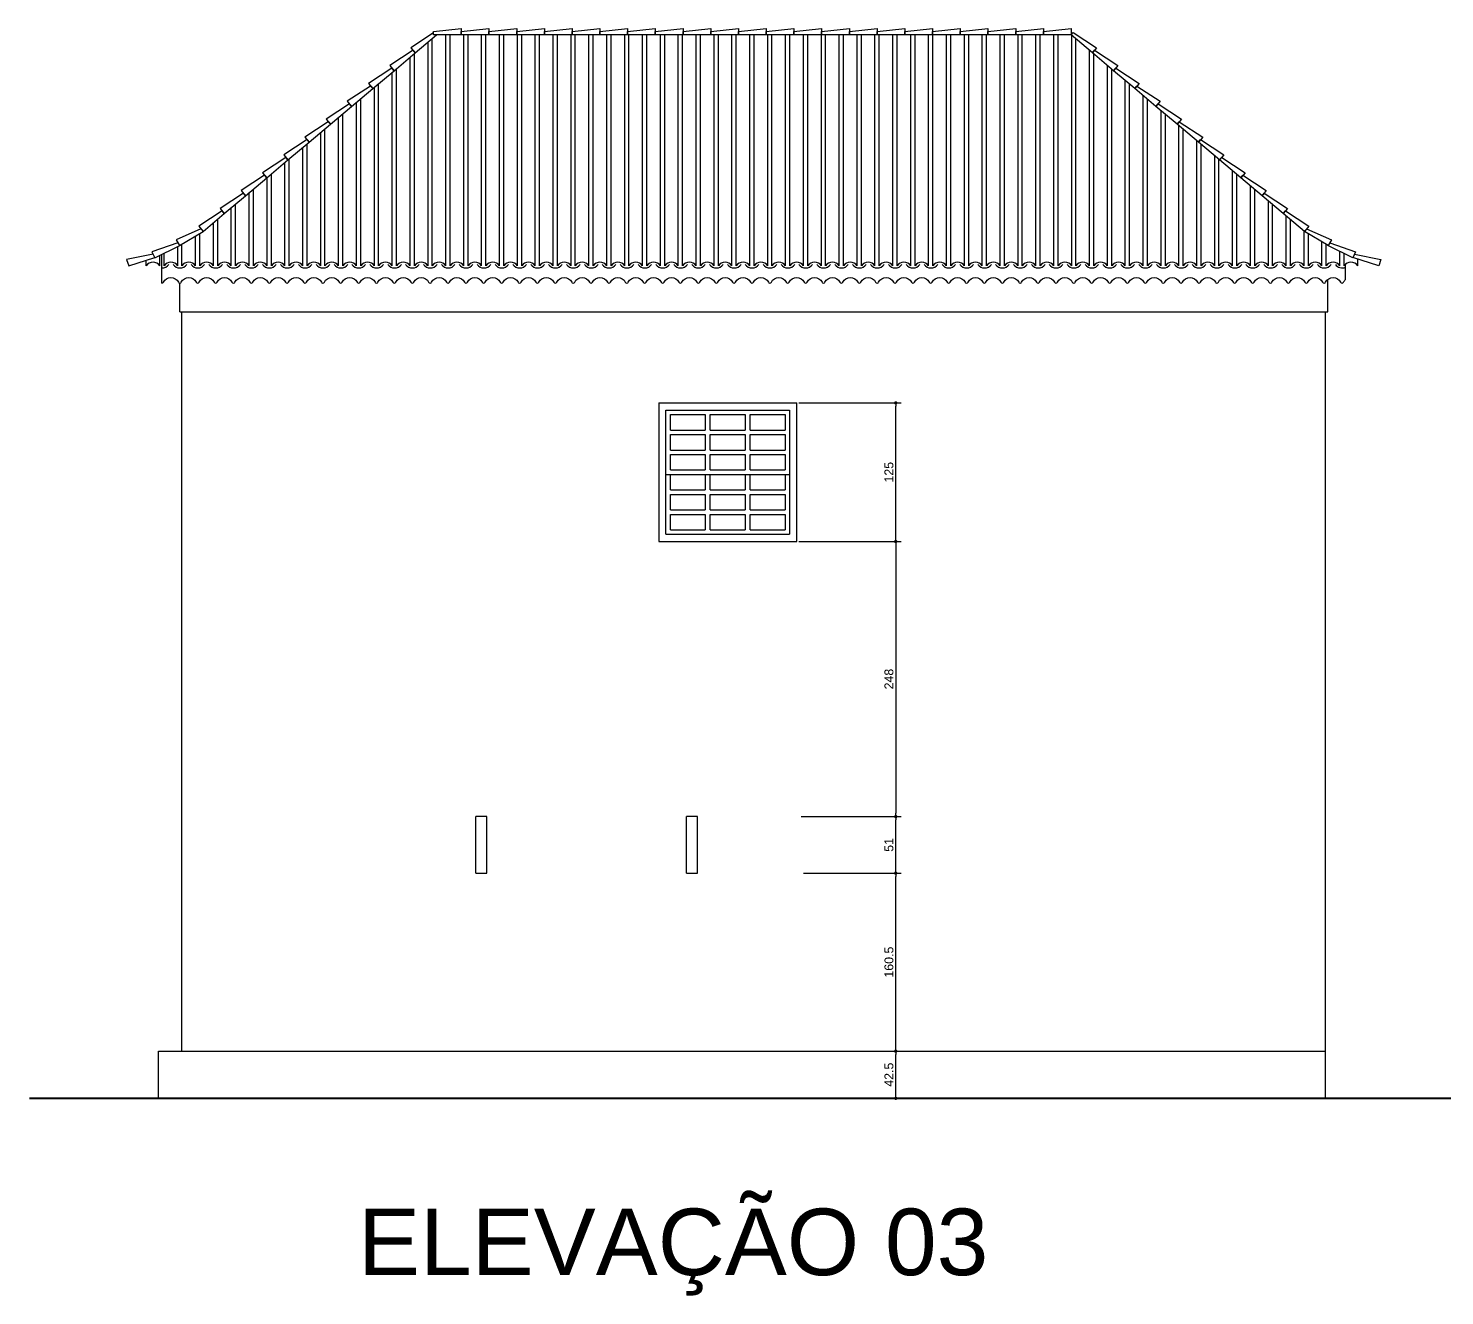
# Model space of a CAD drawing. Extents: x 2519 to 12890, y -1001 to 7229.
# Drawn here: x 10157 to 11434, y 4637 to 5780 of the extents above; entities that cross this region are included whole.
import ezdxf

# ---------------------------------------------------------------- set-up
doc = ezdxf.new("R2010")
doc.units = 0
doc.header["$PDMODE"] = 35
doc.layers.get('0').update_dxf_attribs({"linetype": 'CONTINUOUS'})
doc.layers.get('DEFPOINTS').update_dxf_attribs({"linetype": 'CONTINUOUS'})
for name, color, linetype in [('COTA', 7, 'CONTINUOUS'), ('PAREDE', 7, 'CONTINUOUS'), ('PAREDE_FINA', 7, 'CONTINUOUS')]:
    doc.layers.add(name, color=color, linetype=linetype)
doc.styles.add('TEXTO', font='ARIAL.TTF')
doc.dimstyles.new('COTA', dxfattribs={"dimtxt": 8, "dimasz": 3, "dimexe": 5, "dimexo": 2, "dimgap": 2, "dimtad": 1, "dimdec": 1, "dimdsep": 46, "dimtxsty": 'TEXTO', "dimblk1": 'DOT', "dimblk2": 'DOT', "dimsah": 1, "dimcen": 0, "dimclrd": 256, "dimclre": 256, "dimclrt": 256, "dimadec": 0, "dimazin": 0, "dimtfac": 0.6, "dimtdec": 1, "dimtmove": 0, "dimatfit": 3, "dimldrblk": 'DOT', "dimfxl": 1, "dimtolj": 1, "dimtzin": 0, "dimarcsym": 0})

# ---------------------------------------------------------------- blocks, each defined once
blk = doc.blocks.new('_DOT')
at = {"color": 0, "linetype": 'ByBlock'}
blk.add_line((-0.5, 0), (-1, 0), dxfattribs=at)
at = {"color": 0, "linetype": 'ByBlock', "const_width": 0.5}
blk.add_lwpolyline([(-0.25, 0, 1), (0.25, 0, 1)], format="xyb", close=True, dxfattribs=at)
blk = doc.blocks.new('*D150')
at = {"layer": 'COTA', "lineweight": -2}
for p, q in [((10851.6, 5442.2), (10943.9, 5442.2)), ((10938.9, 5320.2), (10938.9, 5439.2)), ((10851.6, 5317.2), (10943.9, 5317.2))]:
    blk.add_line(p, q, dxfattribs=at)
at = {"layer": 'DEFPOINTS', "color": 0}
for p in [(10849.6, 5442.2), (10938.9, 5442.2), (10849.6, 5317.2)]:
    blk.add_point(p, dxfattribs=at)
at = {"layer": 'COTA', "lineweight": -2, "xscale": 3, "yscale": 3, "zscale": 3}
for p, rotation in [((10938.9, 5442.2), 90), ((10938.9, 5317.2), 270)]:
    blk.add_blockref('_DOT', p, dxfattribs=dict(at, rotation=rotation))
at = {"layer": 'COTA', "insert": (10932.8, 5379.7), "char_height": 8, "attachment_point": 5, "rotation": 90, "style": 'TEXTO'}
blk.add_mtext('\\A1;125', dxfattribs=at)
blk = doc.blocks.new('*D149')
at = {"layer": 'COTA', "lineweight": -2}
for p, q in [((10857.6, 5018.2), (10943.9, 5018.2)), ((10938.9, 4860.7), (10938.9, 5015.2)), ((10804.4, 4857.7), (10943.9, 4857.7))]:
    blk.add_line(p, q, dxfattribs=at)
at = {"layer": 'DEFPOINTS', "color": 0}
for p in [(10855.6, 5018.2), (10938.9, 5018.2), (10802.4, 4857.7)]:
    blk.add_point(p, dxfattribs=at)
at = {"layer": 'COTA', "lineweight": -2, "xscale": 3, "yscale": 3, "zscale": 3}
for p, rotation in [((10938.9, 5018.2), 90), ((10938.9, 4857.7), 270)]:
    blk.add_blockref('_DOT', p, dxfattribs=dict(at, rotation=rotation))
at = {"layer": 'COTA', "insert": (10932.8, 4938), "char_height": 8, "attachment_point": 5, "rotation": 90, "style": 'TEXTO'}
blk.add_mtext('\\A1;160.5', dxfattribs=at)
blk = doc.blocks.new('*D148')
at = {"layer": 'COTA', "lineweight": -2}
for p, q in [((10851.6, 5317.2), (10943.9, 5317.2)), ((10938.9, 5314.2), (10938.9, 5072.2)), ((10855.6, 5069.2), (10943.9, 5069.2))]:
    blk.add_line(p, q, dxfattribs=at)
at = {"layer": 'DEFPOINTS', "color": 0}
for p in [(10849.6, 5317.2), (10853.6, 5069.2), (10938.9, 5069.2)]:
    blk.add_point(p, dxfattribs=at)
at = {"layer": 'COTA', "lineweight": -2, "xscale": 3, "yscale": 3, "zscale": 3}
for p, rotation in [((10938.9, 5317.2), 90), ((10938.9, 5069.2), 270)]:
    blk.add_blockref('_DOT', p, dxfattribs=dict(at, rotation=rotation))
at = {"layer": 'COTA', "insert": (10932.8, 5193.2), "char_height": 8, "attachment_point": 5, "rotation": 90, "style": 'TEXTO'}
blk.add_mtext('\\A1;248', dxfattribs=at)
blk = doc.blocks.new('*D147')
at = {"layer": 'COTA', "lineweight": -2}
for p, q in [((10853.6, 5069.2), (10943.9, 5069.2)), ((10938.9, 5021.2), (10938.9, 5066.2)), ((10855.6, 5018.2), (10943.9, 5018.2))]:
    blk.add_line(p, q, dxfattribs=at)
at = {"layer": 'DEFPOINTS', "color": 0}
for p in [(10851.6, 5069.2), (10938.9, 5069.2), (10853.6, 5018.2)]:
    blk.add_point(p, dxfattribs=at)
at = {"layer": 'COTA', "lineweight": -2, "xscale": 3, "yscale": 3, "zscale": 3}
for p, rotation in [((10938.9, 5069.2), 90), ((10938.9, 5018.2), 270)]:
    blk.add_blockref('_DOT', p, dxfattribs=dict(at, rotation=rotation))
at = {"layer": 'COTA', "insert": (10932.8, 5043.7), "char_height": 8, "attachment_point": 5, "rotation": 90, "style": 'TEXTO'}
blk.add_mtext('\\A1;51', dxfattribs=at)
blk = doc.blocks.new('*D146')
at = {"layer": 'COTA', "lineweight": -2}
for p, q in [((10802.4, 4857.7), (10943.9, 4857.7)), ((10938.9, 4818.2), (10938.9, 4854.7)), ((10898.6, 4815.2), (10943.9, 4815.2))]:
    blk.add_line(p, q, dxfattribs=at)
at = {"layer": 'DEFPOINTS', "color": 0}
for p in [(10800.4, 4857.7), (10938.9, 4857.7), (10896.6, 4815.2)]:
    blk.add_point(p, dxfattribs=at)
at = {"layer": 'COTA', "lineweight": -2, "xscale": 3, "yscale": 3, "zscale": 3}
for p, rotation in [((10938.9, 4857.7), 90), ((10938.9, 4815.2), 270)]:
    blk.add_blockref('_DOT', p, dxfattribs=dict(at, rotation=rotation))
at = {"layer": 'COTA', "insert": (10932.8, 4836.5), "char_height": 8, "attachment_point": 5, "rotation": 90, "style": 'TEXTO'}
blk.add_mtext('\\A1;42.5', dxfattribs=at)

msp = doc.modelspace()

# ---------------------------------------------------------------- linework, layer by layer
at = {"layer": 'PAREDE', "const_width": 2}
msp.add_lwpolyline([(11635.65, 4767.21), (11635.65, 4815.21), (10157.65, 4815.21)], dxfattribs=at)
at = {"layer": 'PAREDE_FINA'}
for points in [[(10522.09, 5775.79), (10501.69, 5762.41), (10505.55, 5757.82), (10524.68, 5773.92)], [(10547.09, 5779.92), (10547.09, 5773.92), (10522.09, 5773.92), (10522.09, 5776.92), (10547.09, 5779.92)], [(10533.22, 5565.86), (10533.22, 5773.92)], [(10537.07, 5565.86), (10537.07, 5773.92)], [(10572.09, 5779.92), (10572.09, 5773.92), (10547.09, 5773.92), (10547.09, 5776.92), (10572.09, 5779.92)], [(10549.34, 5565.86), (10549.34, 5773.92)], [(10553.19, 5565.86), (10553.19, 5773.92)], [(10565.46, 5565.86), (10565.46, 5773.92)], [(10569.32, 5565.86), (10569.32, 5773.92)], [(10597.09, 5779.92), (10597.09, 5773.92), (10572.09, 5773.92), (10572.09, 5776.92), (10597.09, 5779.92)], [(10581.59, 5565.86), (10581.59, 5773.92)], [(10585.44, 5565.86), (10585.44, 5773.92)], [(10622.09, 5779.92), (10622.09, 5773.92), (10597.09, 5773.92), (10597.09, 5776.92), (10622.09, 5779.92)], [(10597.71, 5565.86), (10597.71, 5773.92)], [(10601.56, 5565.86), (10601.56, 5773.92)], [(10613.84, 5565.86), (10613.84, 5773.92)], [(10617.69, 5565.86), (10617.69, 5773.92)], [(10647.09, 5779.92), (10647.09, 5773.92), (10622.09, 5773.92), (10622.09, 5776.92), (10647.09, 5779.92)], [(10629.96, 5565.86), (10629.96, 5773.92)], [(10633.81, 5565.86), (10633.81, 5773.92)], [(10646.09, 5565.86), (10646.09, 5773.92)], [(10672.09, 5779.92), (10672.09, 5773.92), (10647.09, 5773.92), (10647.09, 5776.92), (10672.09, 5779.92)], [(10649.94, 5565.86), (10649.94, 5773.92)], [(10662.21, 5565.86), (10662.21, 5773.92)], [(10666.06, 5565.86), (10666.06, 5773.92)], [(10697.09, 5779.92), (10697.09, 5773.92), (10672.09, 5773.92), (10672.09, 5776.92), (10697.09, 5779.92)], [(10678.34, 5565.86), (10678.34, 5773.92)], [(10682.19, 5565.86), (10682.19, 5773.92)], [(10694.46, 5565.86), (10694.46, 5773.92)], [(10722.09, 5779.92), (10722.09, 5773.92), (10697.09, 5773.92), (10697.09, 5776.92), (10722.09, 5779.92)], [(10698.31, 5565.86), (10698.31, 5773.92)], [(10710.59, 5565.86), (10710.59, 5773.92)], [(10714.44, 5565.86), (10714.44, 5773.92)], [(10747.09, 5779.92), (10747.09, 5773.92), (10722.09, 5773.92), (10722.09, 5776.92), (10747.09, 5779.92)], [(10726.71, 5565.86), (10726.71, 5773.92)], [(10730.56, 5565.86), (10730.56, 5773.92)], [(10742.83, 5565.86), (10742.83, 5773.92)], [(10746.69, 5565.86), (10746.69, 5773.92)], [(10772.09, 5779.92), (10772.09, 5773.92), (10747.09, 5773.92), (10747.09, 5776.92), (10772.09, 5779.92)], [(10758.96, 5565.86), (10758.96, 5773.92)], [(10762.81, 5565.86), (10762.81, 5773.92)], [(10797.09, 5779.92), (10797.09, 5773.92), (10772.09, 5773.92), (10772.09, 5776.92), (10797.09, 5779.92)], [(10775.08, 5565.86), (10775.08, 5773.92)], [(10778.93, 5565.86), (10778.93, 5773.92)], [(10791.21, 5565.86), (10791.21, 5773.92)], [(10795.06, 5565.86), (10795.06, 5773.92)], [(10822.09, 5779.92), (10822.09, 5773.92), (10797.09, 5773.92), (10797.09, 5776.92), (10822.09, 5779.92)], [(10807.33, 5565.86), (10807.33, 5773.92)], [(10811.18, 5565.86), (10811.18, 5773.92)], [(10847.09, 5779.92), (10847.09, 5773.92), (10822.09, 5773.92), (10822.09, 5776.92), (10847.09, 5779.92)], [(10823.46, 5565.86), (10823.46, 5773.92)], [(10827.31, 5565.86), (10827.31, 5773.92)], [(10839.58, 5565.86), (10839.58, 5773.92)], [(10843.43, 5565.86), (10843.43, 5773.92)], [(10872.09, 5779.92), (10872.09, 5773.92), (10847.09, 5773.92), (10847.09, 5776.92), (10872.09, 5779.92)], [(10855.71, 5565.86), (10855.71, 5773.92)], [(10859.56, 5565.86), (10859.56, 5773.92)], [(10871.83, 5565.86), (10871.83, 5773.92)], [(10897.09, 5779.92), (10897.09, 5773.92), (10872.09, 5773.92), (10872.09, 5776.92), (10897.09, 5779.92)], [(10875.68, 5565.86), (10875.68, 5773.92)], [(10887.95, 5565.86), (10887.95, 5773.92)], [(10891.81, 5565.86), (10891.81, 5773.92)], [(10922.09, 5779.92), (10922.09, 5773.92), (10897.09, 5773.92), (10897.09, 5776.92), (10922.09, 5779.92)], [(10904.08, 5565.86), (10904.08, 5773.92)], [(10907.93, 5565.86), (10907.93, 5773.92)], [(10920.2, 5565.86), (10920.2, 5773.92)], [(10947.09, 5779.92), (10947.09, 5773.92), (10922.09, 5773.92), (10922.09, 5776.92), (10947.09, 5779.92)], [(10924.05, 5565.86), (10924.05, 5773.92)], [(10936.33, 5565.86), (10936.33, 5773.92)], [(10940.18, 5565.86), (10940.18, 5773.92)], [(10972.09, 5779.92), (10972.09, 5773.92), (10947.09, 5773.92), (10947.09, 5776.92), (10972.09, 5779.92)], [(10952.45, 5565.86), (10952.45, 5773.92)], [(10956.3, 5565.86), (10956.3, 5773.92)], [(10968.58, 5565.86), (10968.58, 5773.92)], [(10997.09, 5779.92), (10997.09, 5773.92), (10972.09, 5773.92), (10972.09, 5776.92), (10997.09, 5779.92)], [(10972.43, 5565.86), (10972.43, 5773.92)], [(10984.7, 5565.86), (10984.7, 5773.92)], [(10988.55, 5565.86), (10988.55, 5773.92)], [(11022.09, 5779.92), (11022.09, 5773.92), (10997.09, 5773.92), (10997.09, 5776.92), (11022.09, 5779.92)], [(11000.83, 5565.86), (11000.83, 5773.92)], [(11004.68, 5565.86), (11004.68, 5773.92)], [(11016.95, 5565.86), (11016.95, 5773.92)], [(11020.8, 5565.86), (11020.8, 5773.92)], [(11047.09, 5779.92), (11047.09, 5773.92), (11022.09, 5773.92), (11022.09, 5776.92), (11047.09, 5779.92)], [(11033.08, 5565.86), (11033.08, 5773.92)], [(11036.93, 5565.86), (11036.93, 5773.92)], [(11072.09, 5779.92), (11072.09, 5773.92), (11047.09, 5773.92), (11047.09, 5776.92), (11072.09, 5779.92)], [(11049.2, 5565.86), (11049.2, 5773.92)], [(11053.05, 5565.86), (11053.05, 5773.92)], [(11065.32, 5565.86), (11065.32, 5773.92)], [(11069.18, 5565.86), (11069.18, 5773.92)], [(11097.09, 5779.92), (11097.09, 5773.92), (11072.09, 5773.92), (11072.09, 5776.92), (11097.09, 5779.92)], [(11081.45, 5565.86), (11081.45, 5773.92)], [(11085.3, 5565.86), (11085.3, 5773.92)], [(11097.57, 5565.86), (11097.57, 5773.92)], [(10517.09, 5565.86), (10517.09, 5767.53)], [(10520.94, 5565.86), (10520.94, 5770.78)], [(11101.42, 5565.86), (11101.42, 5770.27)], [(10500.97, 5565.86), (10500.97, 5753.96)], [(10504.82, 5565.86), (10504.82, 5757.2)], [(11113.7, 5565.86), (11113.7, 5759.94)], [(11117.55, 5565.86), (11117.55, 5756.7)], [(10484.84, 5565.86), (10484.84, 5740.39)], [(10488.69, 5565.86), (10488.69, 5743.63)], [(11129.82, 5565.86), (11129.82, 5746.37)], [(11133.67, 5565.86), (11133.67, 5743.13)], [(10468.72, 5565.86), (10468.72, 5726.82)], [(10472.57, 5565.86), (10472.57, 5730.06)], [(11145.95, 5565.86), (11145.95, 5732.8)], [(11149.8, 5565.86), (11149.8, 5729.56)], [(10452.59, 5565.86), (10452.59, 5713.25)], [(10456.44, 5565.86), (10456.44, 5716.49)], [(11162.07, 5565.86), (11162.07, 5719.23)], [(11165.92, 5565.86), (11165.92, 5715.99)], [(10436.47, 5565.86), (10436.47, 5699.68)], [(10440.32, 5565.86), (10440.32, 5702.92)], [(11178.2, 5565.86), (11178.2, 5705.66)], [(11182.05, 5565.86), (11182.05, 5702.42)], [(10420.34, 5565.86), (10420.34, 5686.11)], [(10424.19, 5565.86), (10424.19, 5689.35)], [(11194.32, 5565.86), (11194.32, 5692.09)], [(11198.17, 5565.86), (11198.17, 5688.85)], [(10404.22, 5565.86), (10404.22, 5672.53)], [(10408.07, 5565.86), (10408.07, 5675.78)], [(11210.45, 5565.86), (11210.45, 5678.51)], [(11214.3, 5565.86), (11214.3, 5675.27)], [(10388.09, 5565.86), (10388.09, 5658.96)], [(10391.95, 5565.86), (10391.95, 5662.2)], [(11226.57, 5565.86), (11226.57, 5664.94)], [(11230.42, 5565.86), (11230.42, 5661.7)], [(10375.82, 5565.86), (10375.82, 5648.63)], [(11242.69, 5565.86), (11242.69, 5651.37)], [(11246.55, 5565.86), (11246.55, 5648.13)], [(10359.7, 5565.86), (10359.7, 5635.06)], [(10371.97, 5565.86), (10371.97, 5645.39)], [(11258.82, 5565.86), (11258.82, 5637.8)], [(11262.67, 5565.86), (11262.67, 5634.56)], [(10343.57, 5565.86), (10343.57, 5621.49)], [(10355.85, 5565.86), (10355.85, 5631.82)], [(11274.94, 5565.86), (11274.94, 5624.32)], [(11278.79, 5565.86), (11278.79, 5620.99)], [(10327.45, 5565.86), (10327.45, 5607.92)], [(10339.72, 5565.86), (10339.72, 5618.25)], [(11291.07, 5565.86), (11291.07, 5610.66)], [(11294.92, 5565.86), (11294.92, 5607.42)], [(10312.28, 5599.22), (10289.83, 5589.13), (10292.92, 5583.99), (10314.34, 5596.88)], [(10311.32, 5565.86), (10311.32, 5595.07)], [(10323.6, 5565.86), (10323.6, 5604.68)], [(11307.19, 5565.86), (11307.19, 5597.09)], [(11309.49, 5599.22), (11331.94, 5589.13), (11328.85, 5583.99), (11307.43, 5596.88)], [(11311.04, 5565.86), (11311.04, 5594.71)], [(10291.33, 5586.63), (10268.13, 5578.44), (10270.78, 5573.06), (10293.2, 5584.13), (10293.19, 5584.15)], [(10291.35, 5565.86), (10291.35, 5583.21)], [(10295.2, 5565.86), (10295.2, 5585.36)], [(10307.47, 5565.86), (10307.47, 5592.75)], [(11323.32, 5565.86), (11323.32, 5587.32)], [(11327.17, 5565.86), (11327.17, 5585)], [(11330.44, 5586.63), (11353.65, 5578.44), (11350.99, 5573.06), (11328.57, 5584.13), (11328.58, 5584.15)], [(10269.22, 5576.23), (10245.31, 5571.57), (10247.15, 5565.86), (10270.6, 5573.42)], [(10262.95, 5565.86), (10262.95, 5570.95)], [(10275.22, 5565.86), (10275.22, 5575.26)], [(10277.15, 5550.21), (10277.15, 5576.21)], [(10279.07, 5565.86), (10279.07, 5577.16)], [(11339.44, 5565.86), (11339.44, 5578.76)], [(11343.29, 5565.86), (11343.29, 5576.86)], [(11352.55, 5576.23), (11376.46, 5571.57), (11374.62, 5565.86), (11351.17, 5573.42)], [(11355.57, 5565.86), (11355.57, 5572)], [(11344.62, 5553.46), (11344.62, 5567.3)], [(10293.15, 5524.21), (10293.15, 5550.21)], [(11328.62, 5524.21), (11328.62, 5553.57)], [(10293.15, 5524.21), (11328.62, 5524.21)], [(10295.15, 4857.71), (10295.15, 5524.21)], [(11326.62, 4815.21), (11326.62, 5524.21)], [(10725.15, 5442.21), (10849.65, 5442.21)], [(10725.15, 5442.21), (10725.15, 5317.21)], [(10849.65, 5317.21), (10849.65, 5442.21)], [(10731.65, 5435.71), (10843.15, 5435.71)], [(10731.65, 5323.71), (10731.65, 5435.71)], [(10735.65, 5431.71), (10767.15, 5431.71)], [(10735.65, 5417.71), (10735.65, 5431.71)], [(10767.15, 5431.71), (10767.15, 5417.71)], [(10771.65, 5431.71), (10803.15, 5431.71)], [(10771.65, 5417.71), (10771.65, 5431.71)], [(10803.15, 5431.71), (10803.15, 5417.71)], [(10807.65, 5431.71), (10839.15, 5431.71)], [(10807.65, 5417.71), (10807.65, 5431.71)], [(10839.15, 5431.71), (10839.15, 5417.71)], [(10843.15, 5435.71), (10843.15, 5323.71)], [(10735.65, 5417.71), (10767.15, 5417.71)], [(10771.65, 5417.71), (10803.15, 5417.71)], [(10807.65, 5417.71), (10839.15, 5417.71)], [(10735.65, 5413.71), (10767.15, 5413.71)], [(10735.65, 5399.71), (10735.65, 5413.71)], [(10767.15, 5413.71), (10767.15, 5399.71)], [(10771.65, 5413.71), (10803.15, 5413.71)], [(10771.65, 5399.71), (10771.65, 5413.71)], [(10803.15, 5413.71), (10803.15, 5399.71)], [(10807.65, 5399.71), (10807.65, 5413.71)], [(10807.65, 5413.71), (10839.15, 5413.71)], [(10839.15, 5413.71), (10839.15, 5399.71)], [(10735.65, 5399.71), (10767.15, 5399.71)], [(10735.65, 5395.71), (10767.15, 5395.71)], [(10735.65, 5381.71), (10735.65, 5395.71)], [(10767.15, 5395.71), (10767.15, 5381.71)], [(10771.65, 5399.71), (10803.15, 5399.71)], [(10771.65, 5395.71), (10803.15, 5395.71)], [(10771.65, 5381.71), (10771.65, 5395.71)], [(10803.15, 5395.71), (10803.15, 5381.71)], [(10807.65, 5399.71), (10839.15, 5399.71)], [(10807.65, 5381.71), (10807.65, 5395.71)], [(10807.65, 5395.71), (10839.15, 5395.71)], [(10839.15, 5395.71), (10839.15, 5381.71)], [(10731.65, 5377.71), (10843.15, 5377.71)], [(10735.65, 5381.71), (10767.15, 5381.71)], [(10735.65, 5363.71), (10735.65, 5377.71)], [(10767.15, 5377.71), (10767.15, 5363.71)], [(10771.65, 5381.71), (10803.15, 5381.71)], [(10771.65, 5363.71), (10771.65, 5377.71)], [(10803.15, 5377.71), (10803.15, 5363.71)], [(10807.65, 5381.71), (10839.15, 5381.71)], [(10807.65, 5363.71), (10807.65, 5377.71)], [(10839.15, 5377.71), (10839.15, 5363.71)], [(10735.65, 5363.71), (10767.15, 5363.71)], [(10735.65, 5345.71), (10735.65, 5359.71)], [(10735.65, 5359.71), (10767.15, 5359.71)], [(10767.15, 5359.71), (10767.15, 5345.71)], [(10771.65, 5363.71), (10803.15, 5363.71)], [(10771.65, 5359.71), (10803.15, 5359.71)], [(10771.65, 5345.71), (10771.65, 5359.71)], [(10803.15, 5359.71), (10803.15, 5345.71)], [(10807.65, 5363.71), (10839.15, 5363.71)], [(10807.65, 5345.71), (10807.65, 5359.71)], [(10807.65, 5359.71), (10839.15, 5359.71)], [(10839.15, 5359.71), (10839.15, 5345.71)], [(10735.65, 5345.71), (10767.15, 5345.71)], [(10735.65, 5341.71), (10767.15, 5341.71)], [(10735.65, 5327.71), (10735.65, 5341.71)], [(10767.15, 5341.71), (10767.15, 5327.71)], [(10771.65, 5345.71), (10803.15, 5345.71)], [(10771.65, 5341.71), (10803.15, 5341.71)], [(10771.65, 5327.71), (10771.65, 5341.71)], [(10803.15, 5341.71), (10803.15, 5327.71)], [(10807.65, 5345.71), (10839.15, 5345.71)], [(10807.65, 5327.71), (10807.65, 5341.71)], [(10807.65, 5341.71), (10839.15, 5341.71)], [(10839.15, 5341.71), (10839.15, 5327.71)], [(10735.65, 5327.71), (10767.15, 5327.71)], [(10771.65, 5327.71), (10803.15, 5327.71)], [(10807.65, 5327.71), (10839.15, 5327.71)], [(10725.15, 5317.21), (10849.65, 5317.21)], [(10731.65, 5323.71), (10843.15, 5323.71)], [(10570.15, 5069.21), (10560.15, 5069.21)], [(10560.15, 5018.21), (10560.15, 5069.21)], [(10570.15, 5018.21), (10570.15, 5069.21)], [(10760.15, 5069.21), (10750.15, 5069.21)], [(10750.15, 5018.21), (10750.15, 5069.21)], [(10760.15, 5018.21), (10760.15, 5069.21)], [(10560.15, 5018.21), (10570.15, 5018.21)], [(10750.15, 5018.21), (10760.15, 5018.21)], [(10274.15, 4857.71), (11326.62, 4857.71)], [(10274.15, 4815.21), (10274.15, 4857.71)]]:
    msp.add_lwpolyline(points, dxfattribs=at)
for points in [[(11120.08, 5762.41), (11116.22, 5757.82), (11097.09, 5773.92), (11099.02, 5776.22)], [(10482.56, 5746.32), (10486.43, 5741.73), (10505.55, 5757.82), (10503.62, 5760.12)], [(11139.21, 5746.32), (11135.34, 5741.73), (11116.22, 5757.82), (11118.15, 5760.12)], [(10463.44, 5730.22), (10467.3, 5725.63), (10486.43, 5741.73), (10484.5, 5744.02)], [(11158.33, 5730.22), (11154.47, 5725.63), (11135.34, 5741.73), (11137.28, 5744.02)], [(10444.31, 5714.12), (10448.17, 5709.53), (10467.3, 5725.63), (10465.37, 5727.92)], [(11177.46, 5714.12), (11173.6, 5709.53), (11154.47, 5725.63), (11156.4, 5727.92)], [(10425.18, 5698.02), (10429.05, 5693.43), (10448.17, 5709.53), (10446.24, 5711.82)], [(11196.59, 5698.02), (11192.72, 5693.43), (11173.6, 5709.53), (11175.53, 5711.82)], [(10406.06, 5681.92), (10409.92, 5677.33), (10429.05, 5693.43), (10427.11, 5695.73)], [(11215.71, 5681.92), (11211.85, 5677.33), (11192.72, 5693.43), (11194.66, 5695.73)], [(10386.93, 5665.82), (10390.79, 5661.23), (10409.92, 5677.33), (10407.99, 5679.63)], [(11234.84, 5665.82), (11230.98, 5661.23), (11211.85, 5677.33), (11213.78, 5679.63)], [(10367.8, 5649.73), (10371.67, 5645.13), (10390.79, 5661.23), (10388.86, 5663.53)], [(11253.97, 5649.73), (11250.1, 5645.13), (11230.98, 5661.23), (11232.91, 5663.53)], [(10348.68, 5633.63), (10352.54, 5629.04), (10371.67, 5645.13), (10369.73, 5647.43)], [(11273.1, 5633.63), (11269.23, 5629.04), (11250.1, 5645.13), (11252.04, 5647.43)], [(10329.55, 5617.53), (10333.41, 5612.94), (10352.54, 5629.04), (10350.61, 5631.33)], [(11292.22, 5617.53), (11288.36, 5612.94), (11269.23, 5629.04), (11271.16, 5631.33)], [(10310.42, 5601.43), (10314.29, 5596.84), (10333.41, 5612.94), (10331.48, 5615.23)], [(11311.35, 5601.43), (11307.49, 5596.84), (11288.36, 5612.94), (11290.29, 5615.23)]]:
    msp.add_lwpolyline(points, close=True, dxfattribs=at)
for points in [[(10277.15, 5550.21, 0.284915), (10278.49, 5551.04, -0.6201737), (10291.93, 5551.04, 0.284915), (10293.27, 5550.21)], [(10293.27, 5550.21, 0.284915), (10294.62, 5551.04, -0.6201737), (10308.05, 5551.04, 0.284915), (10309.4, 5550.21)], [(10309.4, 5550.21, 0.284915), (10310.74, 5551.04, -0.6201737), (10324.18, 5551.04, 0.284915), (10325.52, 5550.21)], [(10325.52, 5550.21, 0.284915), (10326.87, 5551.04, -0.6201737), (10340.3, 5551.04, 0.284915), (10341.65, 5550.21)], [(10341.65, 5550.21, 0.284915), (10342.99, 5551.04, -0.6201737), (10356.43, 5551.04, 0.284915), (10357.77, 5550.21)], [(10357.77, 5550.21, 0.284915), (10359.11, 5551.04, -0.6201737), (10372.55, 5551.04, 0.284915), (10373.9, 5550.21)], [(10373.9, 5550.21, 0.284915), (10375.24, 5551.04, -0.6201737), (10388.68, 5551.04, 0.284915), (10390.02, 5550.21)], [(10390.02, 5550.21, 0.284915), (10391.36, 5551.04, -0.6201737), (10404.8, 5551.04, 0.284915), (10406.14, 5550.21)], [(10406.14, 5550.21, 0.284915), (10407.49, 5551.04, -0.6201737), (10420.93, 5551.04, 0.284915), (10422.27, 5550.21)], [(10422.27, 5550.21, 0.284915), (10423.61, 5551.04, -0.6201737), (10437.05, 5551.04, 0.284915), (10438.39, 5550.21)], [(10438.39, 5550.21, 0.284915), (10439.74, 5551.04, -0.6201737), (10453.17, 5551.04, 0.284915), (10454.52, 5550.21)], [(10454.52, 5550.21, 0.284915), (10455.86, 5551.04, -0.6201737), (10469.3, 5551.04, 0.284915), (10470.64, 5550.21)], [(10470.64, 5550.21, 0.284915), (10471.99, 5551.04, -0.6201737), (10485.42, 5551.04, 0.284915), (10486.77, 5550.21)], [(10486.77, 5550.21, 0.284915), (10488.11, 5551.04, -0.6201737), (10501.55, 5551.04, 0.284915), (10502.89, 5550.21)], [(10502.89, 5550.21, 0.284915), (10504.24, 5551.04, -0.6201737), (10517.67, 5551.04, 0.284915), (10519.02, 5550.21)], [(10519.02, 5550.21, 0.284915), (10520.36, 5551.04, -0.6201737), (10533.8, 5551.04, 0.284915), (10535.14, 5550.21)], [(10535.14, 5550.21, 0.284915), (10536.48, 5551.04, -0.6201737), (10549.92, 5551.04, 0.284915), (10551.27, 5550.21)], [(10551.27, 5550.21, 0.284915), (10552.61, 5551.04, -0.6201737), (10566.05, 5551.04, 0.284915), (10567.39, 5550.21)], [(10567.39, 5550.21, 0.284915), (10568.73, 5551.04, -0.6201737), (10582.17, 5551.04, 0.284915), (10583.51, 5550.21)], [(10583.51, 5550.21, 0.284915), (10584.86, 5551.04, -0.6201737), (10598.3, 5551.04, 0.284915), (10599.64, 5550.21)], [(10599.64, 5550.21, 0.284915), (10600.98, 5551.04, -0.6201737), (10614.42, 5551.04, 0.284915), (10615.76, 5550.21)], [(10615.76, 5550.21, 0.284915), (10617.11, 5551.04, -0.6201737), (10630.54, 5551.04, 0.284915), (10631.89, 5550.21)], [(10631.89, 5550.21, 0.284915), (10633.23, 5551.04, -0.6201737), (10646.67, 5551.04, 0.284915), (10648.01, 5550.21)], [(10648.01, 5550.21, 0.284915), (10649.36, 5551.04, -0.6201737), (10662.79, 5551.04, 0.284915), (10664.14, 5550.21)], [(10664.14, 5550.21, 0.284915), (10665.48, 5551.04, -0.6201737), (10678.92, 5551.04, 0.284915), (10680.26, 5550.21)], [(10680.26, 5550.21, 0.284915), (10681.61, 5551.04, -0.6201737), (10695.04, 5551.04, 0.284915), (10696.39, 5550.21)], [(10696.39, 5550.21, 0.284915), (10697.73, 5551.04, -0.6201737), (10711.17, 5551.04, 0.284915), (10712.51, 5550.21)], [(10712.51, 5550.21, 0.284915), (10713.85, 5551.04, -0.6201737), (10727.29, 5551.04, 0.284915), (10728.64, 5550.21)], [(10728.64, 5550.21, 0.284915), (10729.98, 5551.04, -0.6201737), (10743.42, 5551.04, 0.284915), (10744.76, 5550.21)], [(10744.76, 5550.21, 0.284915), (10746.1, 5551.04, -0.6201737), (10759.54, 5551.04, 0.284915), (10760.88, 5550.21)], [(10760.88, 5550.21, 0.284915), (10762.23, 5551.04, -0.6201737), (10775.66, 5551.04, 0.284915), (10777.01, 5550.21)], [(10777.01, 5550.21, 0.284915), (10778.35, 5551.04, -0.6201737), (10791.79, 5551.04, 0.284915), (10793.13, 5550.21)], [(10793.13, 5550.21, 0.284915), (10794.48, 5551.04, -0.6201737), (10807.91, 5551.04, 0.284915), (10809.26, 5550.21)], [(10809.26, 5550.21, 0.284915), (10810.6, 5551.04, -0.6201737), (10824.04, 5551.04, 0.284915), (10825.38, 5550.21)], [(10825.38, 5550.21, 0.284915), (10826.73, 5551.04, -0.6201737), (10840.16, 5551.04, 0.284915), (10841.51, 5550.21)], [(10841.51, 5550.21, 0.284915), (10842.85, 5551.04, -0.6201737), (10856.29, 5551.04, 0.284915), (10857.63, 5550.21)], [(10857.63, 5550.21, 0.284915), (10858.97, 5551.04, -0.6201737), (10872.41, 5551.04, 0.284915), (10873.76, 5550.21)], [(10873.76, 5550.21, 0.284915), (10875.1, 5551.04, -0.6201737), (10888.54, 5551.04, 0.284915), (10889.88, 5550.21)], [(10889.88, 5550.21, 0.284915), (10891.22, 5551.04, -0.6201737), (10904.66, 5551.04, 0.284915), (10906, 5550.21)], [(10906, 5550.21, 0.284915), (10907.35, 5551.04, -0.6201737), (10920.79, 5551.04, 0.284915), (10922.13, 5550.21)], [(10922.13, 5550.21, 0.284915), (10923.47, 5551.04, -0.6201737), (10936.91, 5551.04, 0.284915), (10938.25, 5550.21)], [(10938.25, 5550.21, 0.284915), (10939.6, 5551.04, -0.6201737), (10953.03, 5551.04, 0.284915), (10954.38, 5550.21)], [(10954.38, 5550.21, 0.284915), (10955.72, 5551.04, -0.6201737), (10969.16, 5551.04, 0.284915), (10970.5, 5550.21)], [(10970.5, 5550.21, 0.284915), (10971.85, 5551.04, -0.6201737), (10985.28, 5551.04, 0.284915), (10986.63, 5550.21)], [(10986.63, 5550.21, 0.284915), (10987.97, 5551.04, -0.6201737), (11001.41, 5551.04, 0.284915), (11002.75, 5550.21)], [(11002.75, 5550.21, 0.284915), (11004.1, 5551.04, -0.6201737), (11017.53, 5551.04, 0.284915), (11018.88, 5550.21)], [(11018.88, 5550.21, 0.284915), (11020.22, 5551.04, -0.6201737), (11033.66, 5551.04, 0.284915), (11035, 5550.21)], [(11035, 5550.21, 0.284915), (11036.34, 5551.04, -0.6201737), (11049.78, 5551.04, 0.284915), (11051.13, 5550.21)], [(11051.13, 5550.21, 0.284915), (11052.47, 5551.04, -0.6201737), (11065.91, 5551.04, 0.284915), (11067.25, 5550.21)], [(11067.25, 5550.21, 0.284915), (11068.59, 5551.04, -0.6201737), (11082.03, 5551.04, 0.284915), (11083.37, 5550.21)], [(11083.37, 5550.21, 0.284915), (11084.72, 5551.04, -0.6201737), (11098.16, 5551.04, 0.284915), (11099.5, 5550.21)], [(11099.5, 5550.21, 0.284915), (11100.84, 5551.04, -0.6201737), (11114.28, 5551.04, 0.284915), (11115.62, 5550.21)], [(11115.62, 5550.21, 0.284915), (11116.97, 5551.04, -0.6201737), (11130.4, 5551.04, 0.284915), (11131.75, 5550.21)], [(11131.75, 5550.21, 0.284915), (11133.09, 5551.04, -0.6201737), (11146.53, 5551.04, 0.284915), (11147.87, 5550.21)], [(11147.87, 5550.21, 0.284915), (11149.22, 5551.04, -0.6201737), (11162.65, 5551.04, 0.284915), (11164, 5550.21)], [(11164, 5550.21, 0.284915), (11165.34, 5551.04, -0.6201737), (11178.78, 5551.04, 0.284915), (11180.12, 5550.21)], [(11180.12, 5550.21, 0.284915), (11181.47, 5551.04, -0.6201737), (11194.9, 5551.04, 0.284915), (11196.25, 5550.21)], [(11196.25, 5550.21, 0.284915), (11197.59, 5551.04, -0.6201737), (11211.03, 5551.04, 0.284915), (11212.37, 5550.21)], [(11212.37, 5550.21, 0.284915), (11213.71, 5551.04, -0.6201737), (11227.15, 5551.04, 0.284915), (11228.5, 5550.21)], [(11228.5, 5550.21, 0.284915), (11229.84, 5551.04, -0.6201737), (11243.28, 5551.04, 0.284915), (11244.62, 5550.21)], [(11244.62, 5550.21, 0.284915), (11245.96, 5551.04, -0.6201737), (11259.4, 5551.04, 0.284915), (11260.74, 5550.21)], [(11260.74, 5550.21, 0.284915), (11262.09, 5551.04, -0.6201737), (11275.52, 5551.04, 0.284915), (11276.87, 5550.21)], [(11276.87, 5550.21, 0.284915), (11278.21, 5551.04, -0.6201737), (11291.65, 5551.04, 0.284915), (11292.99, 5550.21)], [(11292.99, 5550.21, 0.284915), (11294.34, 5551.04, -0.6201737), (11307.77, 5551.04, 0.284915), (11309.12, 5550.21)], [(11309.12, 5550.21, 0.284915), (11310.46, 5551.04, -0.6201737), (11323.9, 5551.04, 0.284915), (11325.24, 5550.21)], [(11325.24, 5550.21, 0.284915), (11326.59, 5551.04, -0.6201737), (11340.02, 5551.04, 0.284915), (11341.37, 5550.21)], [(11341.37, 5550.21, 0.284915), (11342.71, 5551.04, -0.1040064), (11344.62, 5553.46, -0.1040064)]]:
    msp.add_lwpolyline(points, format="xyb", dxfattribs=at)
for centre, start, end in [((10269.09, 5561.54), 35.09066, 144.90934), ((10277.29, 5571.39), 268.91097, 324.90934), ((10285.21, 5561.54), 35.09066, 144.90934), ((10293.42, 5571.39), 215.09066, 324.90934), ((10301.34, 5561.54), 35.09066, 144.90934), ((10309.54, 5571.39), 215.09066, 324.90934), ((10317.46, 5561.54), 35.09066, 144.90934), ((10325.66, 5571.39), 215.09066, 324.90934), ((10333.58, 5561.54), 35.09066, 144.90934), ((10341.79, 5571.39), 215.09066, 324.90934), ((10349.71, 5561.54), 35.09066, 144.90934), ((10357.91, 5571.39), 215.09066, 324.90934), ((10365.83, 5561.54), 35.09066, 144.90934), ((10374.04, 5571.39), 215.09066, 324.90934), ((10381.96, 5561.54), 35.09066, 144.90934), ((10390.16, 5571.39), 215.09066, 324.90934), ((10398.08, 5561.54), 35.09066, 144.90934), ((10406.29, 5571.39), 215.09066, 324.90934), ((10414.21, 5561.54), 35.09066, 144.90934), ((10422.41, 5571.39), 215.09066, 324.90934), ((10430.33, 5561.54), 35.09066, 144.90934), ((10438.54, 5571.39), 215.09066, 324.90934), ((10446.46, 5561.54), 35.09066, 144.90934), ((10454.66, 5571.39), 215.09066, 324.90934), ((10462.58, 5561.54), 35.09066, 144.90934), ((10470.79, 5571.39), 215.09066, 324.90934), ((10478.71, 5561.54), 35.09066, 144.90934), ((10486.91, 5571.39), 215.09066, 324.90934), ((10494.83, 5561.54), 35.09066, 144.90934), ((10503.03, 5571.39), 215.09066, 324.90934), ((10510.95, 5561.54), 35.09066, 144.90934), ((10519.16, 5571.39), 215.09066, 324.90934), ((10527.08, 5561.54), 35.09066, 144.90934), ((10535.28, 5571.39), 215.09066, 324.90934), ((10543.2, 5561.54), 35.09066, 144.90934), ((10551.41, 5571.39), 215.09066, 324.90934), ((10559.33, 5561.54), 35.09066, 144.90934), ((10567.53, 5571.39), 215.09066, 324.90934), ((10575.45, 5561.54), 35.09066, 144.90934), ((10583.66, 5571.39), 215.09066, 324.90934), ((10591.58, 5561.54), 35.09066, 144.90934), ((10599.78, 5571.39), 215.09066, 324.90934), ((10607.7, 5561.54), 35.09066, 144.90934), ((10615.91, 5571.39), 215.09066, 324.90934), ((10623.83, 5561.54), 35.09066, 144.90934), ((10632.03, 5571.39), 215.09066, 324.90934), ((10639.95, 5561.54), 35.09066, 144.90934), ((10648.16, 5571.39), 215.09066, 324.90934), ((10656.07, 5561.54), 35.09066, 144.90934), ((10664.28, 5571.39), 215.09066, 324.90934), ((10672.2, 5561.54), 35.09066, 144.90934), ((10680.4, 5571.39), 215.09066, 324.90934), ((10688.32, 5561.54), 35.09066, 144.90934), ((10696.53, 5571.39), 215.09066, 324.90934), ((10704.45, 5561.54), 35.09066, 144.90934), ((10712.65, 5571.39), 215.09066, 324.90934), ((10720.57, 5561.54), 35.09066, 144.90934), ((10728.78, 5571.39), 215.09066, 324.90934), ((10736.7, 5561.54), 35.09066, 144.90934), ((10744.9, 5571.39), 215.09066, 324.90934), ((10752.82, 5561.54), 35.09066, 144.90934), ((10761.03, 5571.39), 215.09066, 324.90934), ((10768.95, 5561.54), 35.09066, 144.90934), ((10777.15, 5571.39), 215.09066, 324.90934), ((10785.07, 5561.54), 35.09066, 144.90934), ((10793.28, 5571.39), 215.09066, 324.90934), ((10801.2, 5561.54), 35.09066, 144.90934), ((10809.4, 5571.39), 215.09066, 324.90934), ((10817.32, 5561.54), 35.09066, 144.90934), ((10825.52, 5571.39), 215.09066, 324.90934), ((10833.44, 5561.54), 35.09066, 144.90934), ((10841.65, 5571.39), 215.09066, 324.90934), ((10849.57, 5561.54), 35.09066, 144.90934), ((10857.77, 5571.39), 215.09066, 324.90934), ((10865.69, 5561.54), 35.09066, 144.90934), ((10873.9, 5571.39), 215.09066, 324.90934), ((10881.82, 5561.54), 35.09066, 144.90934), ((10890.02, 5571.39), 215.09066, 324.90934), ((10897.94, 5561.54), 35.09066, 144.90934), ((10906.15, 5571.39), 215.09066, 324.90934), ((10914.07, 5561.54), 35.09066, 144.90934), ((10922.27, 5571.39), 215.09066, 324.90934), ((10930.19, 5561.54), 35.09066, 144.90934), ((10938.4, 5571.39), 215.09066, 324.90934), ((10946.32, 5561.54), 35.09066, 144.90934), ((10954.52, 5571.39), 215.09066, 324.90934), ((10962.44, 5561.54), 35.09066, 144.90934), ((10970.65, 5571.39), 215.09066, 324.90934), ((10978.57, 5561.54), 35.09066, 144.90934), ((10986.77, 5571.39), 215.09066, 324.90934), ((10994.69, 5561.54), 35.09066, 144.90934), ((11002.89, 5571.39), 215.09066, 324.90934), ((11010.81, 5561.54), 35.09066, 144.90934), ((11019.02, 5571.39), 215.09066, 324.90934), ((11026.94, 5561.54), 35.09066, 144.90934), ((11035.14, 5571.39), 215.09066, 324.90934), ((11043.06, 5561.54), 35.09066, 144.90934), ((11051.27, 5571.39), 215.09066, 324.90934), ((11059.19, 5561.54), 35.09066, 144.90934), ((11067.39, 5571.39), 215.09066, 324.90934), ((11075.31, 5561.54), 35.09066, 144.90934), ((11083.52, 5571.39), 215.09066, 324.90934), ((11091.44, 5561.54), 35.09066, 144.90934), ((11099.64, 5571.39), 215.09066, 324.90934), ((11107.56, 5561.54), 35.09066, 144.90934), ((11115.77, 5571.39), 215.09066, 324.90934), ((11123.69, 5561.54), 35.09066, 144.90934), ((11131.89, 5571.39), 215.09066, 324.90934), ((11139.81, 5561.54), 35.09066, 144.90934), ((11148.02, 5571.39), 215.09066, 324.90934), ((11155.93, 5561.54), 35.09066, 144.90934), ((11164.14, 5571.39), 215.09066, 324.90934), ((11172.06, 5561.54), 35.09066, 144.90934), ((11180.26, 5571.39), 215.09066, 324.90934), ((11188.18, 5561.54), 35.09066, 144.90934), ((11196.39, 5571.39), 215.09066, 324.90934), ((11204.31, 5561.54), 35.09066, 144.90934), ((11212.51, 5571.39), 215.09066, 324.90934), ((11220.43, 5561.54), 35.09066, 144.90934), ((11228.64, 5571.39), 215.09066, 324.90934), ((11236.56, 5561.54), 35.09066, 144.90934), ((11244.76, 5571.39), 215.09066, 324.90934), ((11252.68, 5561.54), 35.09066, 144.90934), ((11260.89, 5571.39), 215.09066, 324.90934), ((11268.81, 5561.54), 35.09066, 144.90934), ((11277.01, 5571.39), 215.09066, 324.90934), ((11284.93, 5561.54), 35.09066, 144.90934), ((11293.14, 5571.39), 215.09066, 324.90934), ((11301.06, 5561.54), 35.09066, 144.90934), ((11309.26, 5571.39), 215.09066, 324.90934), ((11317.18, 5561.54), 35.09066, 144.90934), ((11325.38, 5571.39), 215.09066, 324.90934), ((11333.3, 5561.54), 35.09066, 144.90934), ((11341.51, 5571.39), 215.09066, 294.52141), ((11349.43, 5561.54), 35.09066, 144.90934)]:
    msp.add_arc(centre, 7.5, start, end, dxfattribs=at)

# ---------------------------------------------------------------- texts
at = {"layer": 'PAREDE_FINA', "style": 'TEXTO'}
msp.add_text('ELEVAÇÃO 03', height=60, dxfattribs=at).set_placement((10454.08, 4655.75))

# ---------------------------------------------------------------- dimensions: what is measured, and where the dimension line sits
at = {"layer": 'COTA'}
for base, p1, p2, picture, middle in [((10938.89, 5442.21), (10849.65, 5317.21), (10849.65, 5442.21), '*D150', (10932.81, 5379.71)), ((10938.89, 5069.21), (10849.65, 5317.21), (10853.65, 5069.21), '*D148', (10932.81, 5193.21)), ((10938.89, 5069.21), (10853.65, 5018.21), (10851.65, 5069.21), '*D147', (10932.81, 5043.71)), ((10938.89, 5018.21), (10802.39, 4857.71), (10855.65, 5018.21), '*D149', (10932.81, 4937.96)), ((10938.89, 4857.71), (10896.65, 4815.21), (10800.39, 4857.71), '*D146', (10932.81, 4836.46))]:
    dim = msp.add_linear_dim(base=base, p1=p1, p2=p2, angle=90, dimstyle='COTA', dxfattribs=at)
    dim.commit()
    dim.dimension.update_dxf_attribs({"geometry": picture, "text_midpoint": middle})

doc.saveas('drawing.dxf')
